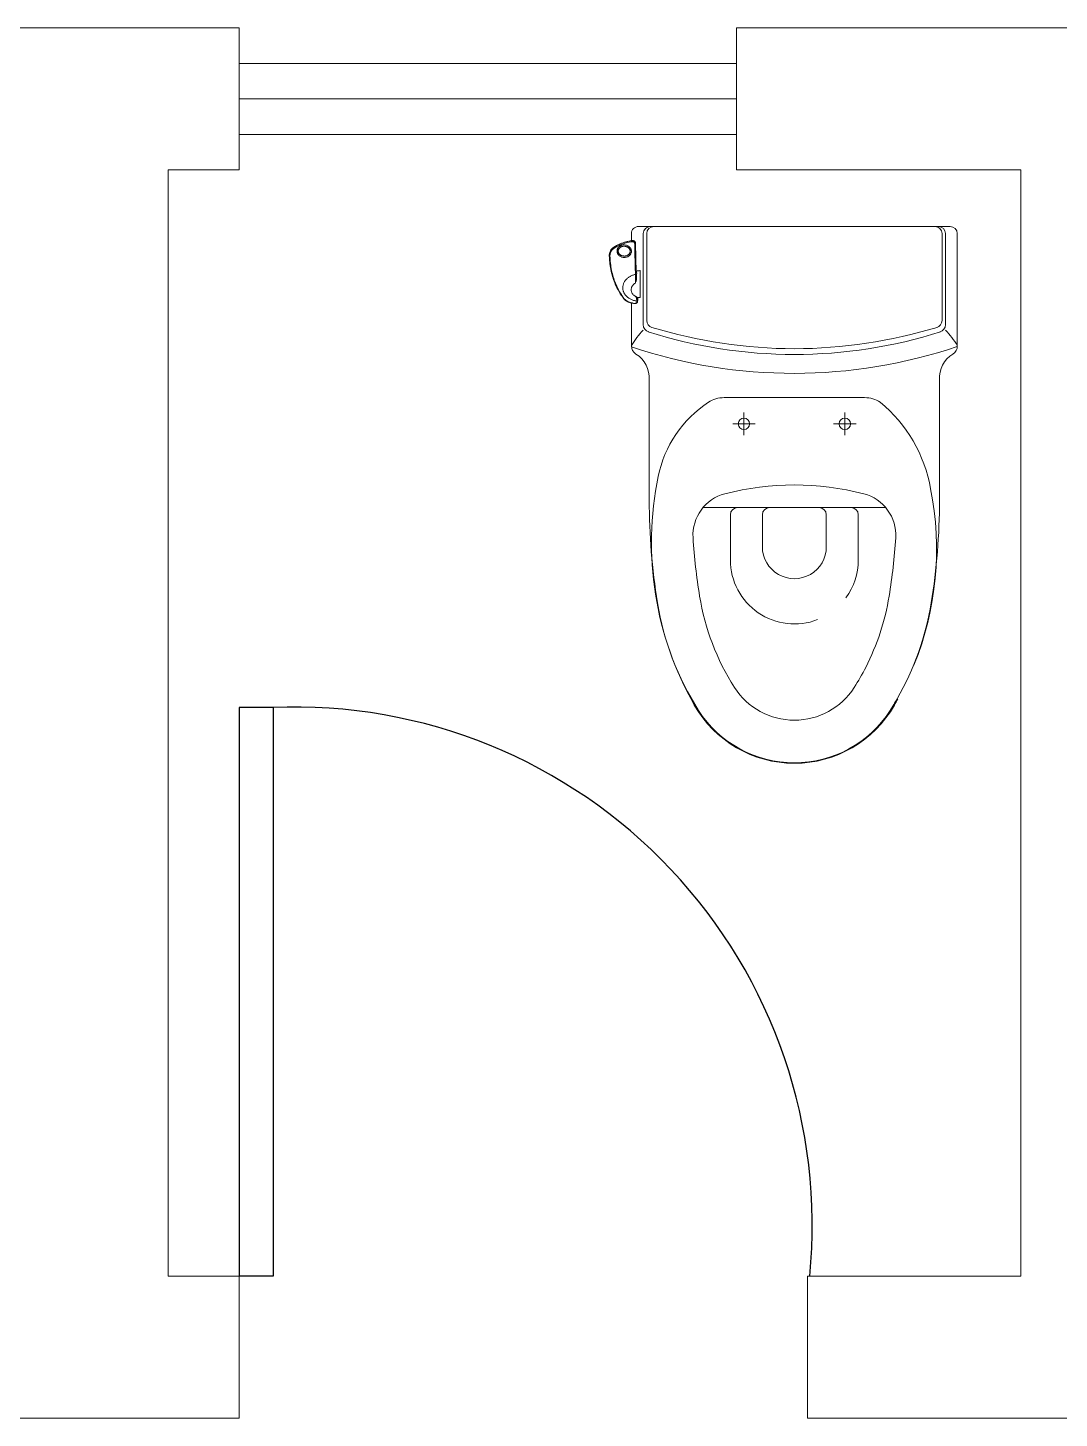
# Model space of a CAD drawing. Header units: inches. Extents: x 4 to 844, y 19 to 530.
# Drawn here: x 462.8 to 467.41, y 110.85 to 117.07 of the extents above; entities that cross this region are included whole.
import ezdxf

# ---------------------------------------------------------------- set-up
doc = ezdxf.new("R2010")
doc.units = ezdxf.units.IN
doc.header["$MEASUREMENT"] = 0
doc.linetypes.add('HIDDEN', pattern=[0.375, 0.25, -0.125])
for name, color, linetype in [('1', 1, 'Continuous'), ('BODY', 7, 'Continuous'), ('COVER', 7, 'Continuous'), ('DIM', 7, 'Continuous'), ('FUR', 6, 'Continuous'), ('HIDDEN', 8, 'HIDDEN')]:
    doc.layers.add(name, color=color, linetype=linetype)

# ---------------------------------------------------------------- blocks, each defined once
blk = doc.blocks.new('DESK4')
at = {"color": 0}
for p, q in [((0, 1), (-0.06, 1)), ((0, 0), (-0.06, 0))]:
    blk.add_line(p, q, dxfattribs=at)
blk.add_lwpolyline([(-0.06, 1), (-0.06, 0)], dxfattribs=at)
blk.add_lwpolyline([(0.944, 0, 0.455404), (0, 1), (0, 0)], format="xyb", dxfattribs=at)

msp = doc.modelspace()

# ---------------------------------------------------------------- linework, layer by layer
at = {"color": 18, "lineweight": 0, "true_color": 0x000000}
for p, q in [((463.74437, 117.06507), (461.52114, 117.06507)), ((463.74437, 116.42986), (463.74437, 117.06507)), ((465.9678, 116.42986), (465.9678, 117.06507)), ((465.9678, 117.06507), (468.19104, 117.06507)), ((463.74437, 116.90627), (465.9678, 116.90627)), ((463.74437, 116.74747), (465.9678, 116.74747)), ((463.74437, 116.58866), (465.9678, 116.58866)), ((463.42677, 116.42986), (463.42677, 111.48764)), ((463.42677, 116.42986), (463.74437, 116.42986)), ((465.9678, 116.42986), (467.23822, 116.42986)), ((467.23822, 116.42986), (467.23822, 111.48764)), ((463.42677, 111.48764), (463.89683, 111.48764)), ((463.42677, 111.48764), (463.74437, 111.48764)), ((463.74437, 111.48764), (463.74437, 110.85243)), ((466.28522, 111.48764), (467.23822, 111.48764)), ((466.28522, 111.48764), (466.28522, 110.85243)), ((459.96075, 110.85243), (463.74437, 110.85243)), ((466.28522, 110.85243), (468.19104, 110.85243))]:
    msp.add_line(p, q, dxfattribs=at)
at = {"layer": '1', "color": 18, "linetype": 'ByBlock', "lineweight": 0, "true_color": 0x000000}
for p, q in [((465.50174, 116.11434), (465.49485, 116.11327)), ((465.5018, 116.11445), (465.49908, 116.11405)), ((465.50326, 116.11445), (465.50174, 116.11434)), ((465.50207, 116.11448), (465.5018, 116.11445)), ((465.50288, 116.11455), (465.50207, 116.11448)), ((465.50369, 116.11457), (465.50288, 116.11455)), ((465.50478, 116.11439), (465.50326, 116.11445)), ((465.50451, 116.11453), (465.50369, 116.11457)), ((465.50531, 116.11445), (465.50451, 116.11453)), ((465.50629, 116.11416), (465.50478, 116.11439)), ((465.50611, 116.11432), (465.50531, 116.11445)), ((465.50691, 116.11413), (465.50611, 116.11432)), ((465.39947, 116.05255), (465.3993, 116.05044)), ((465.39943, 116.05087), (465.39973, 116.05339)), ((465.39984, 116.05531), (465.39947, 116.05255)), ((465.39973, 116.05339), (465.40019, 116.05595)), ((465.40037, 116.05796), (465.39984, 116.05531)), ((465.40019, 116.05595), (465.4008, 116.05849)), ((465.40107, 116.06058), (465.40037, 116.05796)), ((465.4008, 116.05849), (465.40156, 116.06099)), ((465.40193, 116.06315), (465.40107, 116.06058)), ((465.40156, 116.06099), (465.40244, 116.06338)), ((465.4029, 116.06557), (465.40193, 116.06315)), ((465.40244, 116.06338), (465.40346, 116.06572)), ((465.40279, 116.05281), (465.40244, 116.05019)), ((465.4033, 116.05533), (465.40279, 116.05281)), ((465.40402, 116.06794), (465.4029, 116.06557)), ((465.40396, 116.05782), (465.4033, 116.05533)), ((465.40346, 116.06572), (465.40461, 116.068)), ((465.40478, 116.06026), (465.40396, 116.05782)), ((465.40528, 116.07024), (465.40402, 116.06794)), ((465.40461, 116.068), (465.40594, 116.07027)), ((465.40569, 116.06253), (465.40478, 116.06026)), ((465.40664, 116.07241), (465.40528, 116.07024)), ((465.40674, 116.06475), (465.40569, 116.06253)), ((465.40594, 116.07027), (465.4074, 116.07248)), ((465.40812, 116.07451), (465.40664, 116.07241)), ((465.40792, 116.0669), (465.40674, 116.06475)), ((465.4074, 116.07248), (465.40899, 116.07459)), ((465.40918, 116.06893), (465.40792, 116.0669)), ((465.40972, 116.07652), (465.40812, 116.07451)), ((465.40899, 116.07459), (465.41079, 116.07671)), ((465.41057, 116.07089), (465.40918, 116.06893)), ((465.41148, 116.07849), (465.40972, 116.07652)), ((465.41206, 116.07277), (465.41057, 116.07089)), ((465.41079, 116.07671), (465.41272, 116.07873)), ((465.41337, 116.08037), (465.41148, 116.07849)), ((465.41371, 116.07463), (465.41206, 116.07277)), ((465.41272, 116.07873), (465.41477, 116.08062)), ((465.41536, 116.08214), (465.41337, 116.08037)), ((465.41548, 116.07638), (465.41371, 116.07463)), ((465.41477, 116.08062), (465.41702, 116.08245)), ((465.41739, 116.08375), (465.41536, 116.08214)), ((465.41734, 116.07804), (465.41548, 116.07638)), ((465.41702, 116.08245), (465.41938, 116.08415)), ((465.41924, 116.07955), (465.41734, 116.07804)), ((465.41952, 116.08525), (465.41739, 116.08375)), ((465.42123, 116.08095), (465.41924, 116.07955)), ((465.41938, 116.08415), (465.42185, 116.08569)), ((465.42173, 116.08663), (465.41952, 116.08525)), ((465.4233, 116.08224), (465.42123, 116.08095)), ((465.42434, 116.08821), (465.42181, 116.08674)), ((465.42686, 116.08955), (465.42183, 116.08669)), ((465.42834, 116.0851), (465.4233, 116.08224)), ((465.42722, 116.08981), (465.42434, 116.08821)), ((465.43209, 116.09232), (465.42686, 116.08955)), ((465.43012, 116.09137), (465.42722, 116.08981)), ((465.43345, 116.08783), (465.42834, 116.0851)), ((465.43303, 116.09288), (465.43012, 116.09137)), ((465.43739, 116.09496), (465.43209, 116.09232)), ((465.43599, 116.09436), (465.43303, 116.09288)), ((465.43865, 116.09042), (465.43345, 116.08783)), ((465.43366, 116.06678), (465.4337, 116.06877)), ((465.43379, 116.06479), (465.43366, 116.06678)), ((465.4337, 116.06877), (465.43391, 116.07075)), ((465.43408, 116.06281), (465.43379, 116.06479)), ((465.43391, 116.07075), (465.43427, 116.07271)), ((465.43453, 116.06087), (465.43408, 116.06281)), ((465.43427, 116.07271), (465.43479, 116.07462)), ((465.43513, 116.05897), (465.43453, 116.06087)), ((465.43479, 116.07462), (465.43546, 116.07649)), ((465.43588, 116.05713), (465.43513, 116.05897)), ((465.43546, 116.07649), (465.43627, 116.0783)), ((465.43677, 116.05535), (465.43588, 116.05713)), ((465.43897, 116.09579), (465.43599, 116.09436)), ((465.43627, 116.0783), (465.43722, 116.08003)), ((465.43779, 116.05364), (465.43677, 116.05535)), ((465.43722, 116.08003), (465.43829, 116.08169)), ((465.44277, 116.09746), (465.43739, 116.09496)), ((465.43893, 116.05201), (465.43779, 116.05364)), ((465.43829, 116.08169), (465.43947, 116.08326)), ((465.44393, 116.09287), (465.43865, 116.09042)), ((465.44197, 116.09718), (465.43897, 116.09579)), ((465.43908, 116.06847), (465.43905, 116.06692)), ((465.43905, 116.06692), (465.43915, 116.06536)), ((465.43925, 116.07002), (465.43908, 116.06847)), ((465.43915, 116.06536), (465.43939, 116.06382)), ((465.43956, 116.07154), (465.43925, 116.07002)), ((465.43939, 116.06382), (465.43976, 116.06231)), ((465.43947, 116.08326), (465.44076, 116.08475)), ((465.43999, 116.07305), (465.43956, 116.07154)), ((465.43976, 116.06231), (465.44026, 116.06083)), ((465.44055, 116.07449), (465.43999, 116.07305)), ((465.44026, 116.06083), (465.44089, 116.05937)), ((465.44122, 116.0759), (465.44055, 116.07449)), ((465.44076, 116.08475), (465.44243, 116.0864)), ((465.44089, 116.05937), (465.44162, 116.05799)), ((465.44202, 116.07727), (465.44122, 116.0759)), ((465.44162, 116.05799), (465.44247, 116.05665)), ((465.445, 116.09852), (465.44197, 116.09718)), ((465.4429, 116.07856), (465.44202, 116.07727)), ((465.44243, 116.0864), (465.44423, 116.08791)), ((465.44247, 116.05665), (465.44342, 116.05537)), ((465.44822, 116.0998), (465.44277, 116.09746)), ((465.44389, 116.07978), (465.4429, 116.07856)), ((465.44342, 116.05537), (465.445, 116.05361)), ((465.44498, 116.08095), (465.44389, 116.07978)), ((465.44927, 116.09518), (465.44393, 116.09287)), ((465.44423, 116.08791), (465.44613, 116.08928)), ((465.44636, 116.08223), (465.44498, 116.08095)), ((465.44804, 116.09981), (465.445, 116.09852)), ((465.445, 116.05361), (465.44679, 116.05197)), ((465.44613, 116.08928), (465.44813, 116.0905)), ((465.44786, 116.08342), (465.44636, 116.08223)), ((465.44945, 116.08449), (465.44786, 116.08342)), ((465.45111, 116.10106), (465.44804, 116.09981)), ((465.44813, 116.0905), (465.45021, 116.09158)), ((465.45466, 116.10235), (465.44822, 116.0998)), ((465.45558, 116.09768), (465.44927, 116.09518)), ((465.45111, 116.08544), (465.44945, 116.08449)), ((465.45021, 116.09158), (465.4529, 116.0927)), ((465.4542, 116.10226), (465.45111, 116.10106)), ((465.45285, 116.08629), (465.45111, 116.08544)), ((465.45508, 116.08716), (465.45285, 116.08629)), ((465.4529, 116.0927), (465.45567, 116.0936)), ((465.45731, 116.10342), (465.4542, 116.10226)), ((465.46118, 116.1047), (465.45466, 116.10235)), ((465.45741, 116.08787), (465.45508, 116.08716)), ((465.46197, 116.09999), (465.45558, 116.09768)), ((465.45567, 116.0936), (465.45851, 116.09426)), ((465.46044, 116.10453), (465.45731, 116.10342)), ((465.45977, 116.08838), (465.45741, 116.08787)), ((465.45851, 116.09426), (465.46139, 116.09468)), ((465.46218, 116.08871), (465.45977, 116.08838)), ((465.46359, 116.10559), (465.46044, 116.10453)), ((465.46779, 116.10684), (465.46118, 116.1047)), ((465.46139, 116.09468), (465.4643, 116.09488)), ((465.46845, 116.1021), (465.46197, 116.09999)), ((465.4646, 116.08886), (465.46218, 116.08871)), ((465.46675, 116.10661), (465.46359, 116.10559)), ((465.4643, 116.09488), (465.46722, 116.09483)), ((465.46703, 116.08882), (465.4646, 116.08886)), ((465.46992, 116.10757), (465.46675, 116.10661)), ((465.46946, 116.08861), (465.46703, 116.08882)), ((465.46722, 116.09483), (465.47013, 116.09456)), ((465.47446, 116.10877), (465.46779, 116.10684)), ((465.47499, 116.10399), (465.46845, 116.1021)), ((465.47186, 116.08821), (465.46946, 116.08861)), ((465.47311, 116.10849), (465.46992, 116.10757)), ((465.47013, 116.09456), (465.47302, 116.09405)), ((465.47424, 116.08762), (465.47186, 116.08821)), ((465.47302, 116.09405), (465.47586, 116.0933)), ((465.47631, 116.10935), (465.47311, 116.10849)), ((465.47655, 116.08686), (465.47424, 116.08762)), ((465.4812, 116.11048), (465.47446, 116.10877)), ((465.4816, 116.10568), (465.47499, 116.10399)), ((465.47586, 116.0933), (465.47864, 116.09232)), ((465.47953, 116.11017), (465.47631, 116.10935)), ((465.47881, 116.0859), (465.47655, 116.08686)), ((465.47864, 116.09232), (465.48133, 116.09111)), ((465.48095, 116.08478), (465.47881, 116.0859)), ((465.48276, 116.11094), (465.47953, 116.11017)), ((465.48301, 116.08346), (465.48095, 116.08478)), ((465.488, 116.11198), (465.4812, 116.11048)), ((465.48133, 116.09111), (465.48392, 116.08967)), ((465.48826, 116.10716), (465.4816, 116.10568)), ((465.48599, 116.11166), (465.48276, 116.11094)), ((465.48492, 116.08199), (465.48301, 116.08346)), ((465.48392, 116.08967), (465.4859, 116.08834)), ((465.4867, 116.08032), (465.48492, 116.08199)), ((465.48535, 116.05173), (465.48672, 116.05298)), ((465.4859, 116.08834), (465.48779, 116.08688)), ((465.48922, 116.11233), (465.48599, 116.11166)), ((465.48826, 116.07852), (465.4867, 116.08032)), ((465.48672, 116.05298), (465.4878, 116.05413)), ((465.48779, 116.08688), (465.48956, 116.08527)), ((465.4878, 116.05413), (465.48878, 116.05533)), ((465.49485, 116.11327), (465.488, 116.11198)), ((465.49498, 116.10843), (465.48826, 116.10716)), ((465.48922, 116.07721), (465.48826, 116.07852)), ((465.48878, 116.05533), (465.48966, 116.05659)), ((465.49249, 116.11295), (465.48922, 116.11233)), ((465.49006, 116.07585), (465.48922, 116.07721)), ((465.48956, 116.08527), (465.4912, 116.08353)), ((465.48966, 116.05659), (465.49045, 116.05794)), ((465.49078, 116.07446), (465.49006, 116.07585)), ((465.49045, 116.05794), (465.49113, 116.05933)), ((465.49141, 116.07298), (465.49078, 116.07446)), ((465.49113, 116.05933), (465.49168, 116.06076)), ((465.4912, 116.08353), (465.49271, 116.08165)), ((465.49191, 116.07149), (465.49141, 116.07298)), ((465.49168, 116.06076), (465.49211, 116.06226)), ((465.49227, 116.06997), (465.49191, 116.07149)), ((465.49211, 116.06226), (465.49241, 116.06377)), ((465.49251, 116.06842), (465.49227, 116.06997)), ((465.49241, 116.06377), (465.49258, 116.06531)), ((465.49577, 116.11352), (465.49249, 116.11295)), ((465.49261, 116.06687), (465.49251, 116.06842)), ((465.49258, 116.06531), (465.49261, 116.06687)), ((465.49271, 116.08165), (465.49384, 116.08)), ((465.49441, 116.05359), (465.49335, 116.05196)), ((465.49384, 116.08), (465.49485, 116.07826)), ((465.49535, 116.0553), (465.49441, 116.05359)), ((465.49485, 116.07826), (465.49574, 116.07646)), ((465.50173, 116.10948), (465.49498, 116.10843)), ((465.49616, 116.05708), (465.49535, 116.0553)), ((465.49574, 116.07646), (465.49648, 116.07459)), ((465.49908, 116.11405), (465.49577, 116.11352)), ((465.49682, 116.05893), (465.49616, 116.05708)), ((465.49648, 116.07459), (465.49708, 116.07267)), ((465.49734, 116.06083), (465.49682, 116.05893)), ((465.49708, 116.07267), (465.49753, 116.07072)), ((465.4977, 116.06278), (465.49734, 116.06083)), ((465.49753, 116.07072), (465.49781, 116.06874)), ((465.4979, 116.06475), (465.4977, 116.06278)), ((465.49781, 116.06874), (465.49794, 116.06674)), ((465.49794, 116.06674), (465.4979, 116.06475)), ((465.50285, 116.10957), (465.50173, 116.10948)), ((465.50398, 116.10953), (465.50285, 116.10957)), ((465.50509, 116.10936), (465.50398, 116.10953)), ((465.50613, 116.10908), (465.50509, 116.10936)), ((465.50713, 116.10868), (465.50613, 116.10908)), ((465.50767, 116.11378), (465.50629, 116.11416)), ((465.50769, 116.11389), (465.50691, 116.11413)), ((465.50807, 116.10818), (465.50713, 116.10868)), ((465.509, 116.11325), (465.50767, 116.11378)), ((465.50846, 116.11361), (465.50769, 116.11389)), ((465.50896, 116.10757), (465.50807, 116.10818)), ((465.50921, 116.11327), (465.50846, 116.11361)), ((465.50978, 116.10687), (465.50896, 116.10757)), ((465.51025, 116.11258), (465.509, 116.11325)), ((465.50993, 116.11289), (465.50921, 116.11327)), ((465.51051, 116.10609), (465.50978, 116.10687)), ((465.51063, 116.11247), (465.50993, 116.11289)), ((465.51143, 116.11178), (465.51025, 116.11258)), ((465.51115, 116.10523), (465.51051, 116.10609)), ((465.51129, 116.11201), (465.51063, 116.11247)), ((465.51169, 116.10431), (465.51115, 116.10523)), ((465.51192, 116.11151), (465.51129, 116.11201)), ((465.51251, 116.11085), (465.51143, 116.11178)), ((465.51212, 116.10333), (465.51169, 116.10431)), ((465.51252, 116.11097), (465.51192, 116.11151)), ((465.51243, 116.10232), (465.51212, 116.10333)), ((465.51263, 116.10128), (465.51243, 116.10232)), ((465.51348, 116.10982), (465.51251, 116.11085)), ((465.51308, 116.11039), (465.51252, 116.11097)), ((465.51271, 116.10023), (465.51263, 116.10128)), ((465.51281, 116.09408), (465.51271, 116.10023)), ((465.51292, 116.08794), (465.51281, 116.09408)), ((465.51311, 116.07803), (465.51292, 116.08794)), ((465.51361, 116.10977), (465.51308, 116.11039)), ((465.5133, 116.06816), (465.51311, 116.07803)), ((465.51351, 116.05835), (465.5133, 116.06816)), ((465.51432, 116.10869), (465.51348, 116.10982)), ((465.51373, 116.04858), (465.51351, 116.05835)), ((465.5141, 116.10912), (465.51361, 116.10977)), ((465.51434, 116.10877), (465.5141, 116.10912)), ((465.51504, 116.10747), (465.51432, 116.10869)), ((465.51561, 116.10619), (465.51504, 116.10747)), ((465.51602, 116.10486), (465.51561, 116.10619)), ((465.51629, 116.10349), (465.51602, 116.10486)), ((465.51639, 116.10216), (465.51629, 116.10349)), ((465.51655, 116.09268), (465.51639, 116.10211)), ((465.51673, 116.0833), (465.51655, 116.09268)), ((465.51691, 116.07396), (465.51673, 116.0833)), ((465.51711, 116.06466), (465.51691, 116.07396)), ((465.51731, 116.05557), (465.51711, 116.06466)), ((465.51752, 116.04652), (465.51731, 116.05557)), ((465.39927, 116.04976), (465.39925, 116.049)), ((465.39928, 116.04582), (465.39925, 116.04698)), ((465.3993, 116.05044), (465.39927, 116.04976)), ((465.39927, 116.04698), (465.39929, 116.04835)), ((465.39928, 116.04582), (465.39927, 116.04698)), ((465.39956, 116.03868), (465.39928, 116.04582)), ((465.39929, 116.04835), (465.39943, 116.05087)), ((465.39996, 116.03158), (465.39956, 116.03868)), ((465.40049, 116.02451), (465.39996, 116.03158)), ((465.40115, 116.01749), (465.40049, 116.02451)), ((465.40194, 116.01051), (465.40115, 116.01749)), ((465.40305, 116.0022), (465.40194, 116.01051)), ((465.40226, 116.04754), (465.40225, 116.04489)), ((465.40225, 116.04489), (465.40257, 116.0368)), ((465.40244, 116.05019), (465.40226, 116.04754)), ((465.40257, 116.0368), (465.40305, 116.02875)), ((465.40305, 116.02875), (465.4037, 116.02075)), ((465.40435, 115.99396), (465.40305, 116.0022)), ((465.4037, 116.02075), (465.40452, 116.0128)), ((465.40583, 115.98579), (465.40435, 115.99396)), ((465.40452, 116.0128), (465.4055, 116.00492)), ((465.4055, 116.00492), (465.40666, 115.99699)), ((465.40666, 115.99699), (465.40799, 115.98913)), ((465.44044, 116.05017), (465.43893, 116.05201)), ((465.44209, 116.04846), (465.44044, 116.05017)), ((465.44387, 116.04689), (465.44209, 116.04846)), ((465.44576, 116.04546), (465.44387, 116.04689)), ((465.44775, 116.04417), (465.44576, 116.04546)), ((465.44679, 116.05197), (465.4487, 116.05053)), ((465.45035, 116.04277), (465.44775, 116.04417)), ((465.4487, 116.05053), (465.45077, 116.04925)), ((465.45305, 116.04159), (465.45035, 116.04277)), ((465.45077, 116.04925), (465.45292, 116.04816)), ((465.45292, 116.04816), (465.45519, 116.04723)), ((465.45584, 116.04064), (465.45305, 116.04159)), ((465.45519, 116.04723), (465.4575, 116.04649)), ((465.45869, 116.03992), (465.45584, 116.04064)), ((465.4575, 116.04649), (465.45988, 116.04592)), ((465.46157, 116.03943), (465.45869, 116.03992)), ((465.45988, 116.04592), (465.46228, 116.04554)), ((465.46449, 116.03916), (465.46157, 116.03943)), ((465.46228, 116.04554), (465.46471, 116.04533)), ((465.46741, 116.03912), (465.46449, 116.03916)), ((465.46471, 116.04533), (465.46715, 116.04529)), ((465.46715, 116.04529), (465.46957, 116.04544)), ((465.47031, 116.0393), (465.46741, 116.03912)), ((465.46957, 116.04544), (465.47198, 116.04576)), ((465.47319, 116.03971), (465.47031, 116.0393)), ((465.47198, 116.04576), (465.47433, 116.04625)), ((465.47603, 116.04035), (465.47319, 116.03971)), ((465.47433, 116.04625), (465.47665, 116.04693)), ((465.47879, 116.04122), (465.47603, 116.04035)), ((465.47665, 116.04693), (465.47887, 116.04778)), ((465.48148, 116.04231), (465.47879, 116.04122)), ((465.47887, 116.04778), (465.48062, 116.0486)), ((465.48062, 116.0486), (465.48227, 116.04953)), ((465.48355, 116.04335), (465.48148, 116.04231)), ((465.48227, 116.04953), (465.48385, 116.05057)), ((465.48554, 116.04454), (465.48355, 116.04335)), ((465.48385, 116.05057), (465.48535, 116.05173)), ((465.48743, 116.04587), (465.48554, 116.04454)), ((465.48922, 116.04735), (465.48743, 116.04587)), ((465.49088, 116.04896), (465.48922, 116.04735)), ((465.49217, 116.05042), (465.49088, 116.04896)), ((465.49335, 116.05196), (465.49217, 116.05042)), ((465.51396, 116.03888), (465.51373, 116.04858)), ((465.5142, 116.02931), (465.51396, 116.03888)), ((465.51446, 116.0198), (465.5142, 116.02931)), ((465.51472, 116.01036), (465.51446, 116.0198)), ((465.515, 116.00099), (465.51472, 116.01036)), ((465.51529, 115.99169), (465.515, 116.00099)), ((465.51554, 115.98401), (465.51529, 115.99169)), ((465.51774, 116.03753), (465.51752, 116.04652)), ((465.51797, 116.02859), (465.51774, 116.03753)), ((465.51822, 116.01971), (465.51797, 116.02859)), ((465.51847, 116.01088), (465.51822, 116.01971)), ((465.51873, 116.00212), (465.51847, 116.01088)), ((465.519, 115.99353), (465.51873, 116.00212)), ((465.51901, 115.99342), (465.519, 115.99353)), ((465.51901, 115.99348), (465.51901, 115.99353)), ((465.51909, 115.99095), (465.51901, 115.99342)), ((465.51919, 115.98856), (465.51909, 115.99095)), ((465.4075, 115.97771), (465.40583, 115.98579)), ((465.40934, 115.96972), (465.4075, 115.97771)), ((465.40799, 115.98913), (465.40948, 115.98135)), ((465.41136, 115.96182), (465.40934, 115.96972)), ((465.40948, 115.98135), (465.41115, 115.97364)), ((465.41115, 115.97364), (465.41297, 115.96602)), ((465.41356, 115.95402), (465.41136, 115.96182)), ((465.41297, 115.96602), (465.41486, 115.95886)), ((465.41594, 115.94632), (465.41356, 115.95402)), ((465.41486, 115.95886), (465.41689, 115.95177)), ((465.41827, 115.93935), (465.41594, 115.94632)), ((465.41689, 115.95177), (465.41908, 115.94477)), ((465.42075, 115.93248), (465.41827, 115.93935)), ((465.41908, 115.94477), (465.4214, 115.93786)), ((465.42338, 115.92569), (465.42075, 115.93248)), ((465.4214, 115.93786), (465.42387, 115.93104)), ((465.42387, 115.93104), (465.42648, 115.92431)), ((465.46448, 115.92539), (465.46606, 115.92849)), ((465.46606, 115.92849), (465.46742, 115.93083)), ((465.46742, 115.93083), (465.4689, 115.93313)), ((465.4689, 115.93313), (465.47049, 115.93538)), ((465.47049, 115.93538), (465.47219, 115.93757)), ((465.47219, 115.93757), (465.47459, 115.94036)), ((465.47459, 115.94036), (465.47717, 115.94303)), ((465.47717, 115.94303), (465.47992, 115.94559)), ((465.47992, 115.94559), (465.48215, 115.94747)), ((465.48215, 115.94747), (465.48447, 115.94927)), ((465.48447, 115.94927), (465.48688, 115.95098)), ((465.48688, 115.95098), (465.48937, 115.95261)), ((465.48937, 115.95261), (465.49192, 115.95414)), ((465.49192, 115.95414), (465.49456, 115.95558)), ((465.49456, 115.95558), (465.49726, 115.95692)), ((465.49726, 115.95692), (465.50002, 115.95816)), ((465.50002, 115.95816), (465.50292, 115.95934)), ((465.50292, 115.95934), (465.50589, 115.9604)), ((465.50589, 115.9604), (465.5089, 115.96136)), ((465.5089, 115.96136), (465.51196, 115.9622)), ((465.51196, 115.9622), (465.5141, 115.96272)), ((465.5141, 115.96272), (465.51626, 115.96318)), ((465.51579, 115.97638), (465.51554, 115.98401)), ((465.51606, 115.96882), (465.51579, 115.97638)), ((465.51598, 115.92721), (465.5161, 115.93038)), ((465.51626, 115.96318), (465.51606, 115.96882)), ((465.5161, 115.93038), (465.51619, 115.93357)), ((465.51619, 115.93357), (465.51627, 115.93675)), ((465.5163, 115.96136), (465.51626, 115.96318)), ((465.51627, 115.93675), (465.51633, 115.93992)), ((465.51633, 115.95951), (465.5163, 115.96136)), ((465.51636, 115.95765), (465.51633, 115.95951)), ((465.51633, 115.93992), (465.51637, 115.94308)), ((465.51638, 115.95576), (465.51636, 115.95765)), ((465.51637, 115.94308), (465.5164, 115.9463)), ((465.5164, 115.95265), (465.51638, 115.95576)), ((465.51641, 115.9495), (465.5164, 115.95265)), ((465.5164, 115.9463), (465.51641, 115.9495)), ((465.51759, 115.92977), (465.51671, 115.92692)), ((465.51818, 115.93164), (465.51759, 115.92977)), ((465.51873, 115.93352), (465.51818, 115.93164)), ((465.51924, 115.93539), (465.51873, 115.93352)), ((465.5193, 115.98618), (465.51919, 115.98856)), ((465.51958, 115.93677), (465.51924, 115.93539)), ((465.51943, 115.9839), (465.5193, 115.98618)), ((465.51956, 115.98174), (465.51943, 115.9839)), ((465.51971, 115.97972), (465.51956, 115.98174)), ((465.51985, 115.93815), (465.51958, 115.93677)), ((465.51963, 115.96466), (465.51972, 115.9619)), ((465.51986, 115.97784), (465.51971, 115.97972)), ((465.51972, 115.9619), (465.51981, 115.95907)), ((465.51981, 115.95907), (465.51989, 115.9562)), ((465.52005, 115.9395), (465.51985, 115.93815)), ((465.52002, 115.97616), (465.51986, 115.97784)), ((465.51989, 115.9562), (465.51996, 115.95328)), ((465.51996, 115.95328), (465.52002, 115.95022)), ((465.52018, 115.97462), (465.52002, 115.97616)), ((465.52002, 115.95022), (465.52007, 115.94712)), ((465.52015, 115.94084), (465.52005, 115.9395)), ((465.52007, 115.94712), (465.52012, 115.94399)), ((465.52012, 115.94399), (465.52015, 115.94084)), ((465.52036, 115.97324), (465.52018, 115.97462)), ((465.52054, 115.97203), (465.52036, 115.97324)), ((465.52072, 115.97099), (465.52054, 115.97203)), ((465.52065, 115.97171), (465.52088, 115.9714)), ((465.52071, 115.97138), (465.52068, 115.97156)), ((465.52078, 115.97107), (465.52071, 115.97138)), ((465.52091, 115.97013), (465.52072, 115.97099)), ((465.52084, 115.97082), (465.52078, 115.97107)), ((465.5209, 115.97063), (465.52084, 115.97082)), ((465.52088, 115.9714), (465.52127, 115.97072)), ((465.52094, 115.9705), (465.5209, 115.97063)), ((465.5211, 115.96946), (465.52091, 115.97013)), ((465.52097, 115.97041), (465.52094, 115.9705)), ((465.52098, 115.97037), (465.52097, 115.97041)), ((465.52098, 115.97037), (465.52098, 115.97037)), ((465.5213, 115.96897), (465.5211, 115.96946)), ((465.52127, 115.97072), (465.52147, 115.97024)), ((465.52149, 115.96867), (465.5213, 115.96897)), ((465.52147, 115.97024), (465.52162, 115.96973)), ((465.52169, 115.96856), (465.52149, 115.96867)), ((465.52162, 115.96973), (465.5217, 115.96917)), ((465.5217, 115.96917), (465.52169, 115.96856)), ((465.53783, 115.86106), (465.53783, 115.97853)), ((465.42614, 115.919), (465.42338, 115.92569)), ((465.42905, 115.91241), (465.42614, 115.919)), ((465.42648, 115.92431), (465.42923, 115.91768)), ((465.43197, 115.9062), (465.42905, 115.91241)), ((465.42923, 115.91768), (465.43213, 115.91114)), ((465.43501, 115.90008), (465.43197, 115.9062)), ((465.43213, 115.91114), (465.43516, 115.9047)), ((465.43819, 115.89406), (465.43501, 115.90008)), ((465.43516, 115.9047), (465.43834, 115.89837)), ((465.44149, 115.88813), (465.43819, 115.89406)), ((465.43834, 115.89837), (465.44182, 115.89183)), ((465.44493, 115.88231), (465.44149, 115.88813)), ((465.44182, 115.89183), (465.44546, 115.8854)), ((465.44849, 115.87658), (465.44493, 115.88231)), ((465.44546, 115.8854), (465.44926, 115.87908)), ((465.45218, 115.87096), (465.44849, 115.87658)), ((465.44926, 115.87908), (465.45321, 115.87289)), ((465.456, 115.86543), (465.45218, 115.87096)), ((465.45321, 115.87289), (465.45731, 115.86682)), ((465.45731, 115.86682), (465.46174, 115.86063)), ((465.45939, 115.90216), (465.45943, 115.90549)), ((465.45958, 115.89885), (465.45939, 115.90216)), ((465.45943, 115.90549), (465.4597, 115.90882)), ((465.45988, 115.89625), (465.45958, 115.89885)), ((465.4597, 115.90882), (465.46006, 115.91139)), ((465.46033, 115.89367), (465.45988, 115.89625)), ((465.46006, 115.91139), (465.46056, 115.91394)), ((465.46091, 115.89112), (465.46033, 115.89367)), ((465.46056, 115.91394), (465.46118, 115.91649)), ((465.46163, 115.88859), (465.46091, 115.89112)), ((465.46118, 115.91649), (465.46194, 115.91901)), ((465.46245, 115.88618), (465.46163, 115.88859)), ((465.46194, 115.91901), (465.4631, 115.92222)), ((465.46341, 115.88379), (465.46245, 115.88618)), ((465.4631, 115.92222), (465.46448, 115.92539)), ((465.46449, 115.88144), (465.46341, 115.88379)), ((465.46569, 115.87914), (465.46449, 115.88144)), ((465.46708, 115.87677), (465.46569, 115.87914)), ((465.4686, 115.87445), (465.46708, 115.87677)), ((465.47025, 115.87219), (465.4686, 115.87445)), ((465.47202, 115.86999), (465.47025, 115.87219)), ((465.47385, 115.86793), (465.47202, 115.86999)), ((465.47579, 115.86592), (465.47385, 115.86793)), ((465.47784, 115.86399), (465.47579, 115.86592)), ((465.49699, 115.89685), (465.49688, 115.89444)), ((465.49688, 115.89444), (465.49697, 115.89204)), ((465.49697, 115.89204), (465.49725, 115.88966)), ((465.49728, 115.89925), (465.49699, 115.89685)), ((465.49725, 115.88966), (465.49772, 115.88732)), ((465.49774, 115.90149), (465.49728, 115.89925)), ((465.49772, 115.88732), (465.4984, 115.88496)), ((465.49836, 115.90373), (465.49774, 115.90149)), ((465.49915, 115.90593), (465.49836, 115.90373)), ((465.4984, 115.88496), (465.49928, 115.88264)), ((465.50011, 115.90809), (465.49915, 115.90593)), ((465.49928, 115.88264), (465.50035, 115.88039)), ((465.50123, 115.91019), (465.50011, 115.90809)), ((465.50035, 115.88039), (465.50162, 115.87821)), ((465.50248, 115.91219), (465.50123, 115.91019)), ((465.50162, 115.87821), (465.50306, 115.87612)), ((465.50388, 115.91412), (465.50248, 115.91219)), ((465.50306, 115.87612), (465.50466, 115.87416)), ((465.50543, 115.91597), (465.50388, 115.91412)), ((465.50466, 115.87416), (465.50643, 115.8723)), ((465.50712, 115.91773), (465.50543, 115.91597)), ((465.50643, 115.8723), (465.50836, 115.87054)), ((465.50894, 115.91939), (465.50712, 115.91773)), ((465.50836, 115.87054), (465.51045, 115.8689)), ((465.51054, 115.92068), (465.50894, 115.91939)), ((465.51045, 115.8689), (465.51268, 115.86739)), ((465.51223, 115.92189), (465.51054, 115.92068)), ((465.51401, 115.92301), (465.51223, 115.92189)), ((465.51268, 115.86739), (465.51463, 115.86624)), ((465.51585, 115.92404), (465.51401, 115.92301)), ((465.51463, 115.86624), (465.51668, 115.86518)), ((465.51585, 115.92404), (465.51598, 115.92721)), ((465.51586, 115.92405), (465.51585, 115.92404)), ((465.51671, 115.92692), (465.51586, 115.92405)), ((465.45995, 115.86001), (465.456, 115.86543)), ((465.46403, 115.8547), (465.45995, 115.86001)), ((465.46174, 115.86063), (465.46635, 115.85457)), ((465.46459, 115.854), (465.46403, 115.8547)), ((465.46461, 115.85398), (465.46533, 115.85313)), ((465.46533, 115.85313), (465.46627, 115.8521)), ((465.46627, 115.8521), (465.46725, 115.85108)), ((465.46635, 115.85457), (465.46786, 115.85277)), ((465.46725, 115.85108), (465.46828, 115.8501)), ((465.46786, 115.85277), (465.46951, 115.85104)), ((465.46828, 115.8501), (465.46934, 115.84913)), ((465.46934, 115.84913), (465.47046, 115.84818)), ((465.46951, 115.85104), (465.47129, 115.84938)), ((465.47046, 115.84818), (465.47163, 115.84725)), ((465.47129, 115.84938), (465.47324, 115.84776)), ((465.47163, 115.84725), (465.47283, 115.84634)), ((465.47283, 115.84634), (465.47409, 115.84546)), ((465.47324, 115.84776), (465.47532, 115.84622)), ((465.47409, 115.84546), (465.47538, 115.8446)), ((465.47532, 115.84622), (465.4775, 115.84477)), ((465.47538, 115.8446), (465.4767, 115.84377)), ((465.4767, 115.84377), (465.47809, 115.84296)), ((465.4775, 115.84477), (465.4797, 115.84345)), ((465.47998, 115.86212), (465.47784, 115.86399)), ((465.47809, 115.84296), (465.4795, 115.84218)), ((465.4795, 115.84218), (465.48096, 115.84142)), ((465.4797, 115.84345), (465.48199, 115.84222)), ((465.4823, 115.86027), (465.47998, 115.86212)), ((465.48096, 115.84142), (465.48245, 115.8407)), ((465.48199, 115.84222), (465.48435, 115.84108)), ((465.48472, 115.8585), (465.4823, 115.86027)), ((465.48245, 115.8407), (465.48398, 115.84)), ((465.48398, 115.84), (465.48555, 115.83933)), ((465.48435, 115.84108), (465.48684, 115.83999)), ((465.48724, 115.85681), (465.48472, 115.8585)), ((465.48555, 115.83933), (465.48716, 115.83868)), ((465.48684, 115.83999), (465.4894, 115.839)), ((465.48716, 115.83868), (465.48879, 115.83807)), ((465.48984, 115.85521), (465.48724, 115.85681)), ((465.48879, 115.83807), (465.49046, 115.83749)), ((465.4894, 115.839), (465.49201, 115.8381)), ((465.49245, 115.85374), (465.48984, 115.85521)), ((465.49046, 115.83749), (465.49215, 115.83695)), ((465.49201, 115.8381), (465.49454, 115.83732)), ((465.49215, 115.83695), (465.49387, 115.83643)), ((465.49514, 115.85235), (465.49245, 115.85374)), ((465.49387, 115.83643), (465.49562, 115.83595)), ((465.49454, 115.83732), (465.49712, 115.83662)), ((465.4979, 115.85104), (465.49514, 115.85235)), ((465.49562, 115.83595), (465.4974, 115.8355)), ((465.49712, 115.83662), (465.49975, 115.83599)), ((465.4974, 115.8355), (465.4992, 115.83509)), ((465.50072, 115.84983), (465.4979, 115.85104)), ((465.4992, 115.83509), (465.50103, 115.8347)), ((465.49975, 115.83599), (465.50241, 115.83545)), ((465.50412, 115.84851), (465.50072, 115.84983)), ((465.50103, 115.8347), (465.50199, 115.83452)), ((465.50199, 115.83452), (465.50769, 115.83347)), ((465.50241, 115.83545), (465.51102, 115.83387)), ((465.50761, 115.84731), (465.50412, 115.84851)), ((465.51118, 115.84624), (465.50761, 115.84731)), ((465.50769, 115.83347), (465.51062, 115.83294)), ((465.51062, 115.83294), (465.51116, 115.83286)), ((465.51102, 115.83387), (465.51206, 115.83372)), ((465.51116, 115.83286), (465.51197, 115.83276)), ((465.51479, 115.8453), (465.51118, 115.84624)), ((465.51197, 115.83276), (465.5128, 115.8327)), ((465.51206, 115.83372), (465.51312, 115.83367)), ((465.5128, 115.8327), (465.51361, 115.83269)), ((465.51312, 115.83367), (465.51418, 115.83369)), ((465.51361, 115.83269), (465.51443, 115.83272)), ((465.51418, 115.83369), (465.51521, 115.83381)), ((465.51443, 115.83272), (465.51523, 115.83279)), ((465.51846, 115.84449), (465.51479, 115.8453)), ((465.51521, 115.83381), (465.51622, 115.834)), ((465.51523, 115.83279), (465.51602, 115.8329)), ((465.51602, 115.8329), (465.51681, 115.83305)), ((465.51622, 115.834), (465.51719, 115.83428)), ((465.51668, 115.86518), (465.51881, 115.86422)), ((465.51681, 115.83305), (465.51759, 115.83324)), ((465.51719, 115.83428), (465.5181, 115.83464)), ((465.51759, 115.83324), (465.51836, 115.83347)), ((465.5181, 115.83464), (465.51895, 115.83507)), ((465.51836, 115.83347), (465.51911, 115.83375)), ((465.52216, 115.84381), (465.51846, 115.84449)), ((465.5191, 115.86341), (465.51881, 115.86422)), ((465.51881, 115.86422), (465.51881, 115.86422)), ((465.51881, 115.86422), (465.51983, 115.86329)), ((465.51895, 115.83507), (465.51972, 115.83557)), ((465.51939, 115.86251), (465.5191, 115.86341)), ((465.51911, 115.83375), (465.51984, 115.83406)), ((465.51966, 115.86154), (465.51939, 115.86251)), ((465.51993, 115.86047), (465.51966, 115.86154)), ((465.51972, 115.83557), (465.52041, 115.83613)), ((465.51983, 115.86329), (465.52089, 115.86251)), ((465.51984, 115.83406), (465.52053, 115.83442)), ((465.52028, 115.85885), (465.51993, 115.86047)), ((465.52061, 115.85706), (465.52028, 115.85885)), ((465.52041, 115.83613), (465.52101, 115.83675)), ((465.52053, 115.83442), (465.52119, 115.83481)), ((465.52093, 115.85508), (465.52061, 115.85706)), ((465.52089, 115.86251), (465.52159, 115.86207)), ((465.52122, 115.85298), (465.52093, 115.85508)), ((465.52101, 115.83675), (465.5215, 115.83742)), ((465.52119, 115.83481), (465.5218, 115.83523)), ((465.52149, 115.85071), (465.52122, 115.85298)), ((465.52175, 115.84828), (465.52149, 115.85071)), ((465.5215, 115.83742), (465.52189, 115.83814)), ((465.52159, 115.86207), (465.52227, 115.8617)), ((465.52196, 115.8461), (465.52175, 115.84828)), ((465.5218, 115.83523), (465.52238, 115.83568)), ((465.52189, 115.83814), (465.52217, 115.83889)), ((465.52216, 115.84381), (465.52196, 115.8461)), ((465.52236, 115.84066), (465.52216, 115.84381)), ((465.52217, 115.83889), (465.52233, 115.83967)), ((465.52227, 115.8617), (465.5229, 115.86141)), ((465.52233, 115.83967), (465.52236, 115.84066)), ((465.52238, 115.83568), (465.52292, 115.83617)), ((465.5229, 115.86141), (465.5233, 115.86125)), ((465.52292, 115.83617), (465.52342, 115.83669)), ((465.5233, 115.86125), (465.52364, 115.86114)), ((465.52342, 115.83669), (465.52388, 115.83725)), ((465.52364, 115.86114), (465.52371, 115.86113)), ((465.52388, 115.83725), (465.52429, 115.83782)), ((465.52408, 115.86109), (465.52428, 115.85963)), ((465.52428, 115.85963), (465.52446, 115.85805)), ((465.52429, 115.83782), (465.52465, 115.83842)), ((465.52446, 115.85805), (465.52465, 115.85636)), ((465.52465, 115.85636), (465.52482, 115.85455)), ((465.52465, 115.83842), (465.52496, 115.83903)), ((465.52482, 115.85455), (465.525, 115.85257)), ((465.52496, 115.83903), (465.52521, 115.83966)), ((465.525, 115.85257), (465.52517, 115.85048)), ((465.52517, 115.85048), (465.52533, 115.84827)), ((465.52521, 115.83966), (465.52541, 115.84029)), ((465.52533, 115.84827), (465.52549, 115.84596)), ((465.52541, 115.84029), (465.52556, 115.84093)), ((465.52549, 115.84596), (465.52569, 115.84282)), ((465.52556, 115.84093), (465.52566, 115.84158)), ((465.52566, 115.84158), (465.52567, 115.84173)), ((465.52569, 115.84282), (465.52567, 115.84175)), ((465.52567, 115.84175), (465.52567, 115.84173)), ((465.52569, 115.84282), (465.52596, 115.84577)), ((465.52574, 115.84249), (465.52625, 115.848)), ((465.52596, 115.84577), (465.52623, 115.84872)), ((465.52623, 115.85881), (465.52623, 115.8606)), ((465.52623, 115.85641), (465.52623, 115.85881)), ((465.52625, 115.85408), (465.52623, 115.85641)), ((465.52623, 115.84872), (465.52626, 115.84909)), ((465.52627, 115.85176), (465.52625, 115.85408)), ((465.52625, 115.848), (465.52627, 115.84836)), ((465.52626, 115.84909), (465.5263, 115.84946)), ((465.5263, 115.84951), (465.52627, 115.85176)), ((465.52627, 115.84836), (465.52628, 115.84853)), ((465.52628, 115.84853), (465.52629, 115.84871)), ((465.52629, 115.84871), (465.5263, 115.84946)), ((465.5263, 115.84946), (465.5263, 115.84951))]:
    msp.add_line(p, q, dxfattribs=at)
for centre, major_axis, start_param, end_param in [((465.53783, 115.9198), (-0.04267, 0.04267), 5.5248174, 5.7991051), ((466.11425, 115.92521), (-0.42024, -0.42024), -0.8296991, -0.8116945), ((465.91973, 115.93403), (-0.28255, 0.28255), 0.7180951, 0.7415855), ((465.7382, 115.94653), (-0.15389, -0.15389), -0.886821, -0.8514998), ((465.53624, 115.97853), (-0.00112, 0.00112), 3.9269908, 5.5248174), ((465.53783, 115.9198), (-0.04267, -0.04267), 0.5491207, 0.7583678), ((465.53624, 115.86106), (-0.00112, -0.00112), 0.7583679, 2.3561945)]:
    msp.add_ellipse(centre, major_axis=major_axis, ratio=1, start_param=start_param, end_param=end_param, dxfattribs=at)
at = {"layer": 'BODY', "color": 18, "linetype": 'ByBlock', "lineweight": 0, "true_color": 0x000000}
for p, q in [((465.52972, 116.17733), (466.92308, 116.17733)), ((465.49796, 116.1089), (465.49796, 116.14557)), ((465.55115, 115.73873), (465.55115, 116.14557)), ((465.56641, 116.14557), (465.56641, 115.75678)), ((466.88639, 116.14557), (466.88639, 115.75678)), ((466.90165, 115.73873), (466.90165, 116.14557)), ((466.95484, 115.6436), (466.95484, 116.14557)), ((465.49796, 115.6436), (465.49796, 115.83642)), ((465.57763, 115.49281), (465.57763, 114.95466)), ((466.87518, 115.49281), (466.87518, 114.95466))]:
    msp.add_line(p, q, dxfattribs=at)
for centre, major_axis, start_param, end_param in [((465.52972, 116.14557), (-0.02246, 0.02246), 5.4977871, 7.0685835), ((465.58291, 116.14557), (-0.02246, -0.02246), 3.9269908, 5.4977871), ((465.59817, 116.14557), (-0.02246, -0.02246), 3.9269908, 5.4977871), ((466.85463, 116.14557), (-0.02246, 0.02246), 3.9269908, 5.4977871), ((466.86989, 116.14557), (-0.02246, 0.02246), 3.9269908, 5.4977871), ((466.92308, 116.14557), (-0.02246, -0.02246), 2.3561945, 3.9269908), ((465.59817, 115.75678), (-0.02246, 0.02246), 0.7853982, 2.082708), ((466.85463, 115.75678), (-0.02246, -0.02246), 1.0588846, 2.3561945), ((465.58436, 115.73793), (-0.02349, -0.02349), -0.8095548, 0.5188985), ((466.2264, 117.76531), (-1.52722, -1.52722), 0.4780892, 0.7853982), ((466.24313, 117.9151), (-1.6153, -1.6153), 0.4947869, 0.7780766), ((466.20968, 117.9151), (-1.6153, 1.6153), 2.3635161, 2.6468057), ((466.2264, 117.76531), (-1.52722, 1.52722), 2.3561945, 2.6635035), ((466.86844, 115.73793), (-0.02349, 0.02349), 2.6226941, 3.9511474), ((465.54084, 115.6436), (-0.03032, -0.03032), -0.7853982, 0.2266548), ((466.22354, 117.80523), (-1.61521, -1.61521), 0.4622628, 1.1112531), ((466.91196, 115.6436), (-0.03032, 0.03032), 2.9149378, 3.9269908), ((465.45076, 115.49953), (-0.08983, -0.08983), 2.3032626, 3.3682475), ((467.00204, 115.49953), (-0.08983, 0.08983), 6.0565305, 7.1215154), ((468.43608, 114.95466), (-2.02123, -2.02123), -0.7853982, -0.6238959), ((464.01672, 114.95466), (-2.02123, -2.02123), 2.1946922, 2.3561945), ((466.86871, 114.6993), (-0.89832, -0.89832), -0.6238959, -0.2167881), ((465.58409, 114.6993), (-0.89832, 0.89832), 3.4058527, 3.7654885), ((465.58409, 114.6993), (-0.89832, 0.89832), 3.3583808, 3.4065296), ((466.2264, 114.28885), (-0.35933, -0.35933), -0.2167881, 0.7853982), ((466.2264, 114.28885), (-0.35933, 0.35933), 2.3561945, 3.3583808)]:
    msp.add_ellipse(centre, major_axis=major_axis, ratio=1, start_param=start_param, end_param=end_param, dxfattribs=at)
at = {"layer": 'COVER', "color": 18, "linetype": 'ByBlock', "lineweight": 0, "ltscale": 5, "true_color": 0x000000}
msp.add_line((466.54045, 115.4127), (465.91235, 115.4127), dxfattribs=at)
for centre, major_axis, start_param, end_param in [((466.13074, 114.95411), (-0.37056, -0.37056), 4.5094678, 5.2949488), ((465.91235, 115.28566), (-0.08983, -0.08983), 3.9269908, 4.5094678), ((466.54045, 115.28566), (-0.08983, 0.08983), 4.9153102, 5.4977871), ((466.19963, 114.89374), (-0.45645, -0.45645), 2.5305074, 3.2373682), ((467.05469, 114.76409), (-1.03756, -1.03756), -0.9882366, -0.2683971), ((465.48, 114.7354), (-0.97727, -0.97727), 1.9716482, 2.5530373), ((465.48, 114.7354), (-0.97727, -0.97727), 1.8279564, 1.849904), ((466.2264, 114.29313), (-0.36382, -0.36382), -0.2683971, 0.7853982), ((466.2264, 114.29313), (-0.36382, 0.36382), 2.3561945, 3.4099898)]:
    msp.add_ellipse(centre, major_axis=major_axis, ratio=1, start_param=start_param, end_param=end_param, dxfattribs=at)
at = {"layer": 'DIM', "color": 18, "linetype": 'ByBlock', "lineweight": 0, "true_color": 0x000000}
for centre, major_axis, start_param, end_param in [((465.804, 115.46222), (-0.25238, -0.25238), -1.5689697, -1.3259655), ((466.64881, 115.46222), (-0.25238, 0.25238), 4.4675582, 4.7105623)]:
    msp.add_ellipse(centre, major_axis=major_axis, ratio=1, start_param=start_param, end_param=end_param, dxfattribs=at)
at = {"layer": 'HIDDEN', "color": 18, "linetype": 'ByBlock', "lineweight": 0, "ltscale": 5, "true_color": 0x000000}
for p, q in [((466.0009, 115.34575), (466.0009, 115.24558)), ((466.4519, 115.34575), (466.4519, 115.24558)), ((466.05098, 115.29566), (465.95082, 115.29566)), ((466.50198, 115.29566), (466.40182, 115.29566)), ((466.63492, 114.92111), (465.81788, 114.92111)), ((465.94056, 114.88935), (465.94056, 114.68709)), ((466.08348, 114.88935), (466.08348, 114.74642)), ((466.36932, 114.88935), (466.36932, 114.74642)), ((466.51225, 114.88935), (466.51225, 114.68709))]:
    msp.add_line(p, q, dxfattribs=at)
for centre, major_axis, start_param, end_param in [((466.0009, 115.29566), (-0.01797, 0.01797), 2.3561945, 8.6393798), ((466.4519, 115.29566), (-0.01797, 0.01797), 2.3561945, 8.6393798), ((466.2264, 113.78069), (-0.87798, -0.87798), 3.6743648, 4.1796169), ((465.96369, 114.79841), (-0.13475, 0.13475), 5.7504132, 7.1316969), ((466.48912, 114.79841), (-0.13475, -0.13475), 2.2930811, 3.6743648), ((465.97232, 114.88935), (-0.02246, -0.02246), 3.9269908, 5.4977871), ((466.11524, 114.88935), (-0.02246, -0.02246), 3.9269908, 5.4977871), ((466.33756, 114.88935), (-0.02246, 0.02246), 3.9269908, 5.4977871), ((466.48049, 114.88935), (-0.02246, 0.02246), 3.9269908, 5.4977871), ((468.43608, 114.95466), (-1.88648, 1.88648), 0.8485116, 0.9469005), ((464.01672, 114.95466), (-1.88648, -1.88648), 2.1946922, 2.2930811), ((466.2264, 114.68709), (-0.20212, 0.20212), 0.7853982, 2.7261706), ((466.2264, 114.74642), (-0.10106, -0.10106), -0.7853982, 2.3561945), ((466.2264, 114.68709), (-0.20212, 0.20212), 3.2945349, 3.9269908), ((466.86871, 114.6993), (-0.76358, -0.76358), -0.6238959, -0.2167881), ((465.58409, 114.6993), (-0.76358, 0.76358), 3.4537938, 3.7654885), ((465.58409, 114.6993), (-0.76358, 0.76358), 3.3583808, 3.4537938), ((466.2264, 114.28885), (-0.22458, -0.22458), -0.2167881, 0.7853982), ((466.2264, 114.28885), (-0.22458, 0.22458), 2.3561945, 3.3583808)]:
    msp.add_ellipse(centre, major_axis=major_axis, ratio=1, start_param=start_param, end_param=end_param, dxfattribs=at)

# ---------------------------------------------------------------- block references
at = {"layer": 'FUR', "color": 18, "lineweight": 0, "true_color": 0x000000, "xscale": 2.540845090532776, "yscale": 2.540845090532776, "zscale": 2.540845090532776}
msp.add_blockref('DESK4', (463.89683, 111.48764), dxfattribs=at)

doc.saveas('drawing.dxf')
